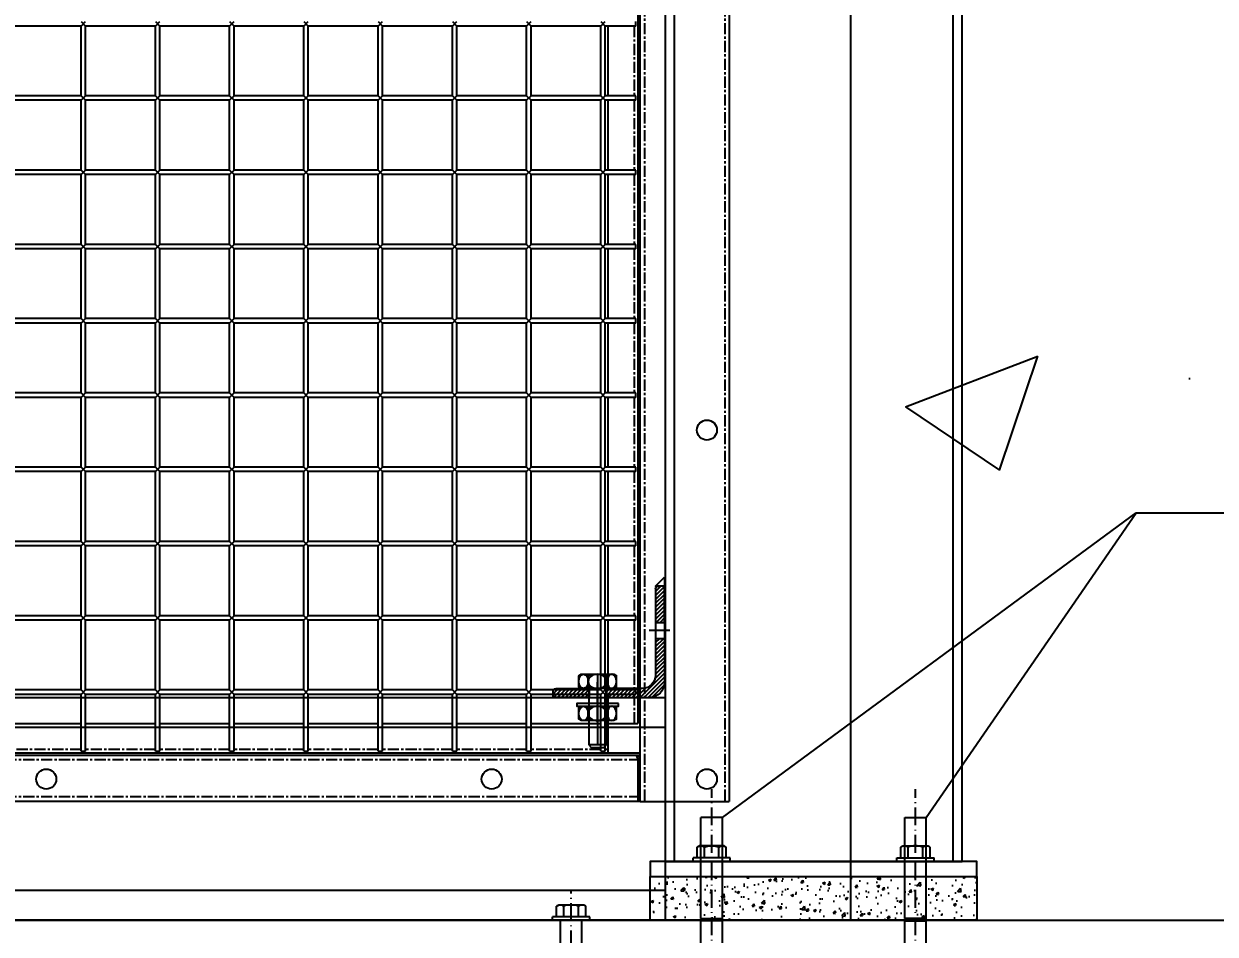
# Model space of a CAD drawing. Header units: millimetres. Extents: x -198529 to 244266, y -64 to 158464.
# Drawn here: x -143993 to -143191, y 106811 to 107424 of the extents above; entities that cross this region are included whole.
import ezdxf

# ---------------------------------------------------------------- set-up
doc = ezdxf.new("R2010")
doc.units = ezdxf.units.MM
doc.linetypes.add('ACAD_ISO10W100', pattern=[18.5, 12, -3, 0.5, -3])
doc.linetypes.add('CENTER', pattern=[12, 7.5, -1.5, 1.5, -1.5])
for name, color, linetype in [('0-DCC', 30, 'Continuous'), ('0-DCC-STRUC', 180, 'Continuous'), ('0-DCC-STRUC-T', 4, 'Continuous'), ('ANCHOR BOLTS', 4, 'Continuous'), ('ANGEL STEEL_75x75x3.0', 22, 'Continuous'), ('BOLTS', 3, 'Continuous'), ('COIL-BANK', 8, 'Continuous'), ('K-CEIL-DCC-RACK', 10, 'Continuous'), ('MITTELLINIEN', 3, 'ACAD_ISO10W100')]:
    doc.layers.add(name, color=color, linetype=linetype)
doc.styles.add('DIM_FONT', font='SIMPLEX', dxfattribs={"width": 0.7, "bigfont": 'GBCBIG'})
doc.dimstyles.new('DIM-1', dxfattribs={"dimtxt": 150, "dimasz": 100, "dimexe": 100, "dimexo": 100, "dimgap": 100, "dimtad": 1, "dimdec": 0, "dimzin": 12, "dimdsep": 46, "dimtxsty": 'DIM_FONT', "dimblk": 'ARCHTICK', "dimcen": 2.5, "dimclrd": 256, "dimclre": 256, "dimclrt": 256, "dimadec": 0, "dimazin": 3, "dimtfac": 1, "dimtdec": 0, "dimtix": 1, "dimtmove": 2, "dimatfit": 3, "dimfxl": 1, "dimlwd": -1, "dimlwe": -1, "dimarcsym": 0})
pattern_1 = [(45, (70645.0448, 93964.8255), (-1.325825215, 1.325825215), [])]

# ---------------------------------------------------------------- blocks, each defined once
blk = doc.blocks.new('_ArchTick')
at = {"color": 0, "linetype": 'ByBlock', "const_width": 0.4}
blk.add_lwpolyline([(-0.5, -0.5), (0.5, 0.5)], dxfattribs=at)
blk = doc.blocks.new('*D161')
at = {"layer": '0-DCC-STRUC-T', "transparency": 16777216}
for p, q in [((-150011.27, 106720.01), (-150011.27, 104829)), ((-142811.27, 106720.01), (-142811.27, 104829)), ((-150011.27, 104929), (-142811.27, 104929))]:
    blk.add_line(p, q, dxfattribs=at)
at = {"layer": 'Defpoints', "color": 0, "transparency": 16777216}
for p in [(-150011.27, 106820.01), (-142811.27, 106820.01), (-142811.27, 104929)]:
    blk.add_point(p, dxfattribs=at)
at = {"layer": '0-DCC-STRUC-T', "transparency": 16777216, "xscale": 100, "yscale": 100, "zscale": 100, "rotation": 180}
blk.add_blockref('_ArchTick', (-150011.27, 104929), dxfattribs=at)
at = {"layer": '0-DCC-STRUC-T', "transparency": 16777216, "xscale": 100, "yscale": 100, "zscale": 100}
blk.add_blockref('_ArchTick', (-142811.27, 104929), dxfattribs=at)
at = {"layer": '0-DCC-STRUC-T', "transparency": 16777216, "insert": (-146411.27, 105104), "char_height": 150, "attachment_point": 5, "style": 'DIM_FONT'}
blk.add_mtext('7200', dxfattribs=at)
blk = doc.blocks.new('*D157')
at = {"layer": '0-DCC-STRUC-T', "transparency": 16777216}
for p, q in [((-146411.04, 106720.01), (-146411.04, 105389)), ((-142811.27, 106720.01), (-142811.27, 105389)), ((-142811.27, 105489), (-146411.04, 105489))]:
    blk.add_line(p, q, dxfattribs=at)
at = {"layer": 'Defpoints', "color": 0, "transparency": 16777216}
for p in [(-146411.04, 106820.01), (-142811.27, 106820.01), (-146411.04, 105489)]:
    blk.add_point(p, dxfattribs=at)
at = {"layer": '0-DCC-STRUC-T', "transparency": 16777216, "xscale": 100, "yscale": 100, "zscale": 100, "rotation": 180}
blk.add_blockref('_ArchTick', (-146411.04, 105489), dxfattribs=at)
at = {"layer": '0-DCC-STRUC-T', "transparency": 16777216, "xscale": 100, "yscale": 100, "zscale": 100}
blk.add_blockref('_ArchTick', (-142811.27, 105489), dxfattribs=at)
at = {"layer": '0-DCC-STRUC-T', "transparency": 16777216, "insert": (-144611.15, 105664), "char_height": 150, "attachment_point": 5, "style": 'DIM_FONT'}
blk.add_mtext('3600', dxfattribs=at)
blk = doc.blocks.new('柱底找平')
h = blk.add_hatch()
h.set_pattern_fill('AR-CONC', color=256, scale=0.1)
h.set_pattern_definition([(50, (-49791.086, 133537.488), (18.2184669, -1.5939086), [1.905, -20.955]), (355, (-49791.086, 133537.488), (-3.5243421, 19.1056845), [1.524, -16.7640584]), (100.451445, (-49789.567, 133537.355), (14.6941247, 17.5117752), [1.619001, -17.8090245]), (46.1842, (-49791.086, 133542.568), (27.107904, -4.2042328), [2.8575, -31.4325]), (96.635558, (-49788.827, 133542.218), (23.7404134, 24.7426125), [2.4285023, -26.713561]), (351.184151, (-49791.086, 133542.568), (23.7404134, 24.7426125), [2.2859967, -25.145973]), (21, (-49788.546, 133541.298), (15.1614391, -10.2265198), [1.905, -20.955]), (326, (-49788.546, 133541.298), (6.1802028, 18.4187966), [1.524, -16.764]), (71.451445, (-49787.282, 133540.446), (21.341642, 8.1922769), [1.619001, -17.8089938]), (37.5, (-49791.0856, 133537.488), (0.30886033, 8.4555039), [0, -16.5608, 0, -17.018, 0, -16.8275]), (7.5, (-49791.086, 133537.488), (6.68196625, 10.0180575), [0, -9.7028, 0, -16.1798, 0, -6.4135]), (327.5, (-49796.75, 133537.488), (13.55905952, -0.5728744), [0, -6.35, 0, -19.812, 0, -26.289]), (317.5, (-49799.29, 133537.488), (14.8129181, 2.5426491), [0, -8.255, 0, -13.1572, 0, -18.669])])
h.paths.add_polyline_path([(110, 29.52), (-110, 29.52), (-110, 0), (110, 0)])
at = {"layer": 'COIL-BANK'}
blk.add_lwpolyline([(-110, 29.52), (110, 29.52), (110, 0), (-110, 0)], close=True, dxfattribs=at)
blk = doc.blocks.new('M12')
at = {"layer": 'ANCHOR BOLTS'}
for p, q in [((-7.21, -38.33), (-7.21, 29.63)), ((-7.21, 29.63), (7.21, 29.63)), ((7.21, -38.33), (7.21, 29.63)), ((-9.81, 9.74), (-8.5, 10.5)), ((-9.81, 2.5), (-9.81, 9.74)), ((-8.5, 10.5), (8.5, 10.5)), ((-4.91, 2.5), (-4.91, 9.74)), ((4.91, 2.5), (4.91, 9.74)), ((9.81, 9.74), (8.5, 10.5)), ((9.81, 2.5), (9.81, 9.74)), ((-12.5, 2.5), (12.5, 2.5)), ((-12.5, 0), (-12.5, 2.5)), ((-12.5, 0), (12.5, 0)), ((0, 0), (0, 0)), ((12.5, 0), (12.5, 2.5)), ((7.21, -38.33), (-7.21, -38.33)), ((-7.21, -58), (-7.21, -40)), ((-7.21, -40), (7.21, -40)), ((-7.01, -38.33), (-7.01, -40)), ((7.01, -38.33), (7.01, -40)), ((7.21, -58), (7.21, -40)), ((-7.21, -58), (7.21, -58)), ((-6.17, -64.5), (-6.17, -58)), ((6.17, -64.5), (6.17, -58)), ((-7.21, -64.5), (7.21, -64.5)), ((-7.21, -72.58), (-7.21, -64.5)), ((-7.18, -70.08), (-6.05, -70.08)), ((-7.18, -71.07), (-7.18, -70.08)), ((-6.42, -72.58), (-7.18, -71.07)), ((-7.18, -71.07), (-6.81, -71.07)), ((-6.81, -71.07), (-6.81, -70.08)), ((-6.05, -72.58), (-6.81, -71.07)), ((-6.05, -72.58), (-6.05, -70.08)), ((-2.45, -71.07), (-2.45, -70.08)), ((-2.45, -70.08), (-1.5, -70.08)), ((-2.23, -72.58), (-2.45, -71.07)), ((-2.45, -71.07), (-1.73, -71.07)), ((-1.73, -71.07), (-1.73, -70.08)), ((-1.5, -72.58), (-1.73, -71.07)), ((-1.5, -72.58), (-1.5, -70.08)), ((3.27, -72.58), (3.27, -70.08)), ((3.27, -70.08), (4.36, -70.08)), ((3.71, -71.07), (3.27, -72.58)), ((3.71, -71.07), (3.71, -70.08)), ((3.71, -71.07), (4.36, -71.07)), ((4.36, -71.07), (3.92, -72.58)), ((4.36, -71.07), (4.36, -70.08)), ((6.86, -72.58), (6.86, -70.08)), ((6.86, -70.08), (7.9, -70.08)), ((7.7, -71.07), (6.86, -72.58)), ((7.9, -71.07), (7.05, -72.58)), ((7.21, -70.08), (7.21, -64.5)), ((7.7, -71.07), (7.7, -70.08)), ((7.7, -71.07), (7.9, -71.07)), ((7.9, -71.07), (7.9, -70.08)), ((-7.33, -79.42), (-7.33, -72.58)), ((-7.21, -72.58), (1.65, -72.58)), ((-1.41, -79.42), (1.41, -79.42)), ((-1.41, -82.75), (-1.41, -79.42)), ((1.41, -82.75), (1.41, -79.42)), ((1.65, -74), (1.65, -72.58)), ((1.65, -74), (5.25, -74)), ((3.27, -72.58), (3.92, -72.58)), ((5.25, -74), (5.25, -72.58)), ((5.25, -72.58), (7.33, -72.58)), ((7.21, -72.58), (7.21, -72.3)), ((7.33, -79.42), (7.33, -72.58)), ((-7.92, -94.15), (-1.77, -94.15)), ((7.92, -94.15), (1.77, -94.15)), ((-8.83, -103.59), (-8.72, -102.63)), ((-2.59, -103.66), (-2.48, -102.62)), ((-1.79, -97.43), (1.79, -97.43)), ((2.59, -103.66), (2.48, -102.62)), ((8.83, -103.59), (8.72, -102.63)), ((-2.88, -106.08), (-9.15, -106.08)), ((-7.21, -111.6), (-7.21, -108.8)), ((-7.21, -111.6), (7.46, -111.6)), ((-5, -111.6), (-5, -116.54)), ((-4.11, -111.6), (-4.11, -117.44)), ((2.88, -106.08), (9.15, -106.08)), ((4.11, -111.6), (4.11, -117.44)), ((5, -111.6), (5, -116.54)), ((7.46, -111.6), (7.46, -108.8)), ((-5, -116.54), (5, -116.54)), ((-5, -116.54), (-3.54, -118)), ((-3.54, -118), (3.54, -118)), ((5, -116.54), (3.54, -118))]:
    blk.add_line(p, q, dxfattribs=at)
for centre, radius, start, end in [((-7.35, 6.2), 4.3, 55.43491, 120), ((0, -5.74), 16.24, 72.41205, 107.58795), ((7.35, 6.2), 4.3, 60, 124.56509), ((-57.09, -81.08), 49.79, 354.74836, 1.91847), ((57.09, -81.08), 49.79, 178.08153, 185.25164), ((-192.63, -81.08), 185.17, 353.31699, 358.58991), ((-192.63, -82.41), 191.23, 353.93401, 359.89763), ((192.63, -82.41), 191.23, 180.10237, 186.06599), ((192.63, -81.08), 185.17, 181.41009, 186.68301), ((-192.63, -81.08), 185.17, 352.24093, 353.01899), ((-192.63, -82.41), 191.23, 352.88816, 353.61793), ((192.63, -82.41), 191.23, 186.38207, 187.11184), ((192.63, -81.08), 185.17, 186.98101, 187.75907), ((21.54, -108.8), 28.75, 174.57411, 180), ((-21.29, -108.8), 28.75, 0, 5.42589)]:
    blk.add_arc(centre, radius, start, end, dxfattribs=at)
at = {"layer": 'MITTELLINIEN', "color": 8}
blk.add_line((0, -142.14), (0, 48.68), dxfattribs=at)
blk = doc.blocks.new('DCC2850x2600(左)')
at = {"color": 0, "linetype": 'Continuous'}
for p, q in [((50640, -74478.48), (50640, -71878.48)), ((50700, -71878.48), (50700, -74478.48)), ((50638.5, -71930.88), (50638.5, -74426.08)), ((50263.5, -73956.48), (50216.5, -73956.48)), ((50263.5, -73953.48), (50266.5, -73956.48)), ((50263.5, -73956.48), (50266.5, -73953.48)), ((50263.5, -74003.48), (50263.5, -73956.48)), ((50313.5, -73956.48), (50266.5, -73956.48)), ((50266.5, -74003.48), (50266.5, -73956.48)), ((50313.5, -73953.48), (50316.5, -73956.48)), ((50313.5, -73956.48), (50316.5, -73953.48)), ((50313.5, -74003.48), (50313.5, -73956.48)), ((50363.5, -73956.48), (50316.5, -73956.48)), ((50316.5, -74003.48), (50316.5, -73956.48)), ((50363.5, -73953.48), (50366.5, -73956.48)), ((50363.5, -73956.48), (50366.5, -73953.48)), ((50363.5, -74003.48), (50363.5, -73956.48)), ((50413.5, -73956.48), (50366.5, -73956.48)), ((50366.5, -74003.48), (50366.5, -73956.48)), ((50413.5, -73953.48), (50416.5, -73956.48)), ((50413.5, -73956.48), (50416.5, -73953.48)), ((50413.5, -74003.48), (50413.5, -73956.48)), ((50463.5, -73956.48), (50416.5, -73956.48)), ((50416.5, -74003.48), (50416.5, -73956.48)), ((50463.5, -73953.48), (50466.5, -73956.48)), ((50463.5, -73956.48), (50466.5, -73953.48)), ((50463.5, -74003.48), (50463.5, -73956.48)), ((50513.5, -73956.48), (50466.5, -73956.48)), ((50466.5, -74003.48), (50466.5, -73956.48)), ((50513.5, -73953.48), (50516.5, -73956.48)), ((50513.5, -73956.48), (50516.5, -73953.48)), ((50513.5, -74003.48), (50513.5, -73956.48)), ((50563.5, -73956.48), (50516.5, -73956.48)), ((50516.5, -74003.48), (50516.5, -73956.48)), ((50563.5, -73953.48), (50566.5, -73956.48)), ((50563.5, -73956.48), (50566.5, -73953.48)), ((50563.5, -74003.48), (50563.5, -73956.48)), ((50566.5, -74003.48), (50566.5, -73956.48)), ((50613.5, -73956.48), (50566.5, -73956.48)), ((50613.5, -73953.48), (50616.5, -73956.48)), ((50613.5, -73956.48), (50616.5, -73953.48)), ((50613.5, -74003.48), (50613.5, -73956.48)), ((50637, -73956.48), (50616.5, -73956.48)), ((50616.5, -74003.48), (50616.5, -73956.48)), ((50618.5, -74003.48), (50618.5, -73956.48)), ((50637, -73956.48), (50637, -73953.48)), ((50263.5, -74003.48), (50216.5, -74003.48)), ((50263.5, -74006.48), (50216.5, -74006.48)), ((50263.5, -74003.48), (50266.5, -74006.48)), ((50263.5, -74006.48), (50266.5, -74003.48)), ((50263.5, -74053.48), (50263.5, -74006.48)), ((50313.5, -74003.48), (50266.5, -74003.48)), ((50313.5, -74006.48), (50266.5, -74006.48)), ((50266.5, -74053.48), (50266.5, -74006.48)), ((50313.5, -74003.48), (50316.5, -74006.48)), ((50313.5, -74006.48), (50316.5, -74003.48)), ((50313.5, -74053.48), (50313.5, -74006.48)), ((50363.5, -74003.48), (50316.5, -74003.48)), ((50363.5, -74006.48), (50316.5, -74006.48)), ((50316.5, -74053.48), (50316.5, -74006.48)), ((50363.5, -74003.48), (50366.5, -74006.48)), ((50363.5, -74006.48), (50366.5, -74003.48)), ((50363.5, -74053.48), (50363.5, -74006.48)), ((50413.5, -74003.48), (50366.5, -74003.48)), ((50413.5, -74006.48), (50366.5, -74006.48)), ((50366.5, -74053.48), (50366.5, -74006.48)), ((50413.5, -74003.48), (50416.5, -74006.48)), ((50413.5, -74006.48), (50416.5, -74003.48)), ((50413.5, -74053.48), (50413.5, -74006.48)), ((50463.5, -74003.48), (50416.5, -74003.48)), ((50463.5, -74006.48), (50416.5, -74006.48)), ((50416.5, -74053.48), (50416.5, -74006.48)), ((50463.5, -74003.48), (50466.5, -74006.48)), ((50463.5, -74006.48), (50466.5, -74003.48)), ((50463.5, -74053.48), (50463.5, -74006.48)), ((50513.5, -74003.48), (50466.5, -74003.48)), ((50513.5, -74006.48), (50466.5, -74006.48)), ((50466.5, -74053.48), (50466.5, -74006.48)), ((50513.5, -74003.48), (50516.5, -74006.48)), ((50513.5, -74006.48), (50516.5, -74003.48)), ((50513.5, -74053.48), (50513.5, -74006.48)), ((50563.5, -74003.48), (50516.5, -74003.48)), ((50563.5, -74006.48), (50516.5, -74006.48)), ((50516.5, -74053.48), (50516.5, -74006.48)), ((50563.5, -74003.48), (50566.5, -74006.48)), ((50563.5, -74006.48), (50566.5, -74003.48)), ((50563.5, -74053.48), (50563.5, -74006.48)), ((50613.5, -74003.48), (50566.5, -74003.48)), ((50566.5, -74053.48), (50566.5, -74006.48)), ((50613.5, -74006.48), (50566.5, -74006.48)), ((50613.5, -74003.48), (50616.5, -74006.48)), ((50613.5, -74006.48), (50616.5, -74003.48)), ((50613.5, -74053.48), (50613.5, -74006.48)), ((50637, -74003.48), (50616.5, -74003.48)), ((50637, -74006.48), (50616.5, -74006.48)), ((50616.5, -74053.48), (50616.5, -74006.48)), ((50618.5, -74053.48), (50618.5, -74006.48)), ((50637, -74006.48), (50637, -74003.48)), ((50263.5, -74053.48), (50216.5, -74053.48)), ((50263.5, -74056.48), (50216.5, -74056.48)), ((50263.5, -74053.48), (50266.5, -74056.48)), ((50263.5, -74056.48), (50266.5, -74053.48)), ((50263.5, -74103.48), (50263.5, -74056.48)), ((50313.5, -74053.48), (50266.5, -74053.48)), ((50313.5, -74056.48), (50266.5, -74056.48)), ((50266.5, -74103.48), (50266.5, -74056.48)), ((50313.5, -74053.48), (50316.5, -74056.48)), ((50313.5, -74056.48), (50316.5, -74053.48)), ((50313.5, -74103.48), (50313.5, -74056.48)), ((50363.5, -74053.48), (50316.5, -74053.48)), ((50363.5, -74056.48), (50316.5, -74056.48)), ((50316.5, -74103.48), (50316.5, -74056.48)), ((50363.5, -74053.48), (50366.5, -74056.48)), ((50363.5, -74056.48), (50366.5, -74053.48)), ((50363.5, -74103.48), (50363.5, -74056.48)), ((50413.5, -74053.48), (50366.5, -74053.48)), ((50413.5, -74056.48), (50366.5, -74056.48)), ((50366.5, -74103.48), (50366.5, -74056.48)), ((50413.5, -74053.48), (50416.5, -74056.48)), ((50413.5, -74056.48), (50416.5, -74053.48)), ((50413.5, -74103.48), (50413.5, -74056.48)), ((50463.5, -74053.48), (50416.5, -74053.48)), ((50463.5, -74056.48), (50416.5, -74056.48)), ((50416.5, -74103.48), (50416.5, -74056.48)), ((50463.5, -74053.48), (50466.5, -74056.48)), ((50463.5, -74056.48), (50466.5, -74053.48)), ((50463.5, -74103.48), (50463.5, -74056.48)), ((50513.5, -74053.48), (50466.5, -74053.48)), ((50513.5, -74056.48), (50466.5, -74056.48)), ((50466.5, -74103.48), (50466.5, -74056.48)), ((50513.5, -74053.48), (50516.5, -74056.48)), ((50513.5, -74056.48), (50516.5, -74053.48)), ((50513.5, -74103.48), (50513.5, -74056.48)), ((50563.5, -74053.48), (50516.5, -74053.48)), ((50563.5, -74056.48), (50516.5, -74056.48)), ((50516.5, -74103.48), (50516.5, -74056.48)), ((50563.5, -74053.48), (50566.5, -74056.48)), ((50563.5, -74056.48), (50566.5, -74053.48)), ((50563.5, -74103.48), (50563.5, -74056.48)), ((50613.5, -74053.48), (50566.5, -74053.48)), ((50566.5, -74103.48), (50566.5, -74056.48)), ((50613.5, -74056.48), (50566.5, -74056.48)), ((50613.5, -74053.48), (50616.5, -74056.48)), ((50613.5, -74056.48), (50616.5, -74053.48)), ((50613.5, -74103.48), (50613.5, -74056.48)), ((50637, -74053.48), (50616.5, -74053.48)), ((50637, -74056.48), (50616.5, -74056.48)), ((50616.5, -74103.48), (50616.5, -74056.48)), ((50618.5, -74103.48), (50618.5, -74056.48)), ((50637, -74056.48), (50637, -74053.48)), ((50263.5, -74103.48), (50216.5, -74103.48)), ((50263.5, -74103.48), (50266.5, -74106.48)), ((50263.5, -74106.48), (50266.5, -74103.48)), ((50313.5, -74103.48), (50266.5, -74103.48)), ((50313.5, -74103.48), (50316.5, -74106.48)), ((50313.5, -74106.48), (50316.5, -74103.48)), ((50363.5, -74103.48), (50316.5, -74103.48)), ((50363.5, -74103.48), (50366.5, -74106.48)), ((50363.5, -74106.48), (50366.5, -74103.48)), ((50413.5, -74103.48), (50366.5, -74103.48)), ((50413.5, -74103.48), (50416.5, -74106.48)), ((50413.5, -74106.48), (50416.5, -74103.48)), ((50463.5, -74103.48), (50416.5, -74103.48)), ((50463.5, -74103.48), (50466.5, -74106.48)), ((50463.5, -74106.48), (50466.5, -74103.48)), ((50513.5, -74103.48), (50466.5, -74103.48)), ((50513.5, -74103.48), (50516.5, -74106.48)), ((50513.5, -74106.48), (50516.5, -74103.48)), ((50563.5, -74103.48), (50516.5, -74103.48)), ((50563.5, -74103.48), (50566.5, -74106.48)), ((50563.5, -74106.48), (50566.5, -74103.48)), ((50613.5, -74103.48), (50566.5, -74103.48)), ((50613.5, -74103.48), (50616.5, -74106.48)), ((50613.5, -74106.48), (50616.5, -74103.48)), ((50637, -74103.48), (50616.5, -74103.48)), ((50637, -74106.48), (50637, -74103.48)), ((50263.5, -74106.48), (50216.5, -74106.48)), ((50263.5, -74153.48), (50263.5, -74106.48)), ((50313.5, -74106.48), (50266.5, -74106.48)), ((50266.5, -74153.48), (50266.5, -74106.48)), ((50313.5, -74153.48), (50313.5, -74106.48)), ((50363.5, -74106.48), (50316.5, -74106.48)), ((50316.5, -74153.48), (50316.5, -74106.48)), ((50363.5, -74153.48), (50363.5, -74106.48)), ((50413.5, -74106.48), (50366.5, -74106.48)), ((50366.5, -74153.48), (50366.5, -74106.48)), ((50413.5, -74153.48), (50413.5, -74106.48)), ((50463.5, -74106.48), (50416.5, -74106.48)), ((50416.5, -74153.48), (50416.5, -74106.48)), ((50463.5, -74153.48), (50463.5, -74106.48)), ((50513.5, -74106.48), (50466.5, -74106.48)), ((50466.5, -74153.48), (50466.5, -74106.48)), ((50513.5, -74153.48), (50513.5, -74106.48)), ((50563.5, -74106.48), (50516.5, -74106.48)), ((50516.5, -74153.48), (50516.5, -74106.48)), ((50563.5, -74153.48), (50563.5, -74106.48)), ((50566.5, -74153.48), (50566.5, -74106.48)), ((50613.5, -74106.48), (50566.5, -74106.48)), ((50613.5, -74153.48), (50613.5, -74106.48)), ((50637, -74106.48), (50616.5, -74106.48)), ((50616.5, -74153.48), (50616.5, -74106.48)), ((50618.5, -74153.48), (50618.5, -74106.48)), ((50263.5, -74153.48), (50216.5, -74153.48)), ((50263.5, -74153.48), (50266.5, -74156.48)), ((50263.5, -74156.48), (50266.5, -74153.48)), ((50313.5, -74153.48), (50266.5, -74153.48)), ((50313.5, -74153.48), (50316.5, -74156.48)), ((50313.5, -74156.48), (50316.5, -74153.48)), ((50363.5, -74153.48), (50316.5, -74153.48)), ((50363.5, -74153.48), (50366.5, -74156.48)), ((50363.5, -74156.48), (50366.5, -74153.48)), ((50413.5, -74153.48), (50366.5, -74153.48)), ((50413.5, -74153.48), (50416.5, -74156.48)), ((50413.5, -74156.48), (50416.5, -74153.48)), ((50463.5, -74153.48), (50416.5, -74153.48)), ((50463.5, -74153.48), (50466.5, -74156.48)), ((50463.5, -74156.48), (50466.5, -74153.48)), ((50513.5, -74153.48), (50466.5, -74153.48)), ((50513.5, -74153.48), (50516.5, -74156.48)), ((50513.5, -74156.48), (50516.5, -74153.48)), ((50563.5, -74153.48), (50516.5, -74153.48)), ((50563.5, -74153.48), (50566.5, -74156.48)), ((50563.5, -74156.48), (50566.5, -74153.48)), ((50613.5, -74153.48), (50566.5, -74153.48)), ((50613.5, -74153.48), (50616.5, -74156.48)), ((50613.5, -74156.48), (50616.5, -74153.48)), ((50637, -74153.48), (50616.5, -74153.48)), ((50637, -74156.48), (50637, -74153.48)), ((50263.5, -74156.48), (50216.5, -74156.48)), ((50263.5, -74203.48), (50263.5, -74156.48)), ((50313.5, -74156.48), (50266.5, -74156.48)), ((50266.5, -74203.48), (50266.5, -74156.48)), ((50313.5, -74203.48), (50313.5, -74156.48)), ((50363.5, -74156.48), (50316.5, -74156.48)), ((50316.5, -74203.48), (50316.5, -74156.48)), ((50363.5, -74203.48), (50363.5, -74156.48)), ((50413.5, -74156.48), (50366.5, -74156.48)), ((50366.5, -74203.48), (50366.5, -74156.48)), ((50413.5, -74203.48), (50413.5, -74156.48)), ((50463.5, -74156.48), (50416.5, -74156.48)), ((50416.5, -74203.48), (50416.5, -74156.48)), ((50463.5, -74203.48), (50463.5, -74156.48)), ((50513.5, -74156.48), (50466.5, -74156.48)), ((50466.5, -74203.48), (50466.5, -74156.48)), ((50513.5, -74203.48), (50513.5, -74156.48)), ((50563.5, -74156.48), (50516.5, -74156.48)), ((50516.5, -74203.48), (50516.5, -74156.48)), ((50563.5, -74203.48), (50563.5, -74156.48)), ((50566.5, -74203.48), (50566.5, -74156.48)), ((50613.5, -74156.48), (50566.5, -74156.48)), ((50613.5, -74203.48), (50613.5, -74156.48)), ((50637, -74156.48), (50616.5, -74156.48)), ((50616.5, -74203.48), (50616.5, -74156.48)), ((50618.5, -74203.48), (50618.5, -74156.48)), ((50263.5, -74203.48), (50216.5, -74203.48)), ((50263.5, -74206.48), (50216.5, -74206.48)), ((50263.5, -74203.48), (50266.5, -74206.48)), ((50263.5, -74206.48), (50266.5, -74203.48)), ((50263.5, -74253.48), (50263.5, -74206.48)), ((50313.5, -74203.48), (50266.5, -74203.48)), ((50313.5, -74206.48), (50266.5, -74206.48)), ((50266.5, -74253.48), (50266.5, -74206.48)), ((50313.5, -74203.48), (50316.5, -74206.48)), ((50313.5, -74206.48), (50316.5, -74203.48)), ((50313.5, -74253.48), (50313.5, -74206.48)), ((50363.5, -74203.48), (50316.5, -74203.48)), ((50363.5, -74206.48), (50316.5, -74206.48)), ((50316.5, -74253.48), (50316.5, -74206.48)), ((50363.5, -74203.48), (50366.5, -74206.48)), ((50363.5, -74206.48), (50366.5, -74203.48)), ((50363.5, -74253.48), (50363.5, -74206.48)), ((50413.5, -74203.48), (50366.5, -74203.48)), ((50413.5, -74206.48), (50366.5, -74206.48)), ((50366.5, -74253.48), (50366.5, -74206.48)), ((50413.5, -74203.48), (50416.5, -74206.48)), ((50413.5, -74206.48), (50416.5, -74203.48)), ((50413.5, -74253.48), (50413.5, -74206.48)), ((50463.5, -74203.48), (50416.5, -74203.48)), ((50463.5, -74206.48), (50416.5, -74206.48)), ((50416.5, -74253.48), (50416.5, -74206.48)), ((50463.5, -74203.48), (50466.5, -74206.48)), ((50463.5, -74206.48), (50466.5, -74203.48)), ((50463.5, -74253.48), (50463.5, -74206.48)), ((50513.5, -74203.48), (50466.5, -74203.48)), ((50513.5, -74206.48), (50466.5, -74206.48)), ((50466.5, -74253.48), (50466.5, -74206.48)), ((50513.5, -74203.48), (50516.5, -74206.48)), ((50513.5, -74206.48), (50516.5, -74203.48)), ((50513.5, -74253.48), (50513.5, -74206.48)), ((50563.5, -74203.48), (50516.5, -74203.48)), ((50563.5, -74206.48), (50516.5, -74206.48)), ((50516.5, -74253.48), (50516.5, -74206.48)), ((50563.5, -74203.48), (50566.5, -74206.48)), ((50563.5, -74206.48), (50566.5, -74203.48)), ((50563.5, -74253.48), (50563.5, -74206.48)), ((50613.5, -74203.48), (50566.5, -74203.48)), ((50566.5, -74253.48), (50566.5, -74206.48)), ((50613.5, -74206.48), (50566.5, -74206.48)), ((50613.5, -74203.48), (50616.5, -74206.48)), ((50613.5, -74206.48), (50616.5, -74203.48)), ((50613.5, -74253.48), (50613.5, -74206.48)), ((50637, -74203.48), (50616.5, -74203.48)), ((50637, -74206.48), (50616.5, -74206.48)), ((50616.5, -74253.48), (50616.5, -74206.48)), ((50618.5, -74253.48), (50618.5, -74206.48)), ((50637, -74206.48), (50637, -74203.48)), ((50263.5, -74253.48), (50216.5, -74253.48)), ((50263.5, -74256.48), (50216.5, -74256.48)), ((50263.5, -74253.48), (50266.5, -74256.48)), ((50263.5, -74256.48), (50266.5, -74253.48)), ((50263.5, -74303.48), (50263.5, -74256.48)), ((50313.5, -74253.48), (50266.5, -74253.48)), ((50313.5, -74256.48), (50266.5, -74256.48)), ((50266.5, -74303.48), (50266.5, -74256.48)), ((50313.5, -74253.48), (50316.5, -74256.48)), ((50313.5, -74256.48), (50316.5, -74253.48)), ((50313.5, -74303.48), (50313.5, -74256.48)), ((50363.5, -74253.48), (50316.5, -74253.48)), ((50363.5, -74256.48), (50316.5, -74256.48)), ((50316.5, -74303.48), (50316.5, -74256.48)), ((50363.5, -74253.48), (50366.5, -74256.48)), ((50363.5, -74256.48), (50366.5, -74253.48)), ((50363.5, -74303.48), (50363.5, -74256.48)), ((50413.5, -74253.48), (50366.5, -74253.48)), ((50413.5, -74256.48), (50366.5, -74256.48)), ((50366.5, -74303.48), (50366.5, -74256.48)), ((50413.5, -74253.48), (50416.5, -74256.48)), ((50413.5, -74256.48), (50416.5, -74253.48)), ((50413.5, -74303.48), (50413.5, -74256.48)), ((50463.5, -74253.48), (50416.5, -74253.48)), ((50463.5, -74256.48), (50416.5, -74256.48)), ((50416.5, -74303.48), (50416.5, -74256.48)), ((50463.5, -74253.48), (50466.5, -74256.48)), ((50463.5, -74256.48), (50466.5, -74253.48)), ((50463.5, -74303.48), (50463.5, -74256.48)), ((50513.5, -74253.48), (50466.5, -74253.48)), ((50513.5, -74256.48), (50466.5, -74256.48)), ((50466.5, -74303.48), (50466.5, -74256.48)), ((50513.5, -74253.48), (50516.5, -74256.48)), ((50513.5, -74256.48), (50516.5, -74253.48)), ((50513.5, -74303.48), (50513.5, -74256.48)), ((50563.5, -74253.48), (50516.5, -74253.48)), ((50563.5, -74256.48), (50516.5, -74256.48)), ((50516.5, -74303.48), (50516.5, -74256.48)), ((50563.5, -74253.48), (50566.5, -74256.48)), ((50563.5, -74256.48), (50566.5, -74253.48)), ((50563.5, -74303.48), (50563.5, -74256.48)), ((50613.5, -74253.48), (50566.5, -74253.48)), ((50566.5, -74303.48), (50566.5, -74256.48)), ((50613.5, -74256.48), (50566.5, -74256.48)), ((50613.5, -74253.48), (50616.5, -74256.48)), ((50613.5, -74256.48), (50616.5, -74253.48)), ((50613.5, -74303.48), (50613.5, -74256.48)), ((50637, -74253.48), (50616.5, -74253.48)), ((50637, -74256.48), (50616.5, -74256.48)), ((50616.5, -74303.48), (50616.5, -74256.48)), ((50618.5, -74303.48), (50618.5, -74256.48)), ((50637, -74256.48), (50637, -74253.48)), ((50263.5, -74303.48), (50216.5, -74303.48)), ((50263.5, -74303.48), (50266.5, -74306.48)), ((50263.5, -74306.48), (50266.5, -74303.48)), ((50313.5, -74303.48), (50266.5, -74303.48)), ((50313.5, -74303.48), (50316.5, -74306.48)), ((50313.5, -74306.48), (50316.5, -74303.48)), ((50363.5, -74303.48), (50316.5, -74303.48)), ((50363.5, -74303.48), (50366.5, -74306.48)), ((50363.5, -74306.48), (50366.5, -74303.48)), ((50413.5, -74303.48), (50366.5, -74303.48)), ((50413.5, -74303.48), (50416.5, -74306.48)), ((50413.5, -74306.48), (50416.5, -74303.48)), ((50463.5, -74303.48), (50416.5, -74303.48)), ((50463.5, -74303.48), (50466.5, -74306.48)), ((50463.5, -74306.48), (50466.5, -74303.48)), ((50513.5, -74303.48), (50466.5, -74303.48)), ((50513.5, -74303.48), (50516.5, -74306.48)), ((50513.5, -74306.48), (50516.5, -74303.48)), ((50563.5, -74303.48), (50516.5, -74303.48)), ((50563.5, -74303.48), (50566.5, -74306.48)), ((50563.5, -74306.48), (50566.5, -74303.48)), ((50613.5, -74303.48), (50566.5, -74303.48)), ((50613.5, -74303.48), (50616.5, -74306.48)), ((50613.5, -74306.48), (50616.5, -74303.48)), ((50637, -74303.48), (50616.5, -74303.48)), ((50637, -74306.48), (50637, -74303.48)), ((50263.5, -74306.48), (50216.5, -74306.48)), ((50263.5, -74353.48), (50263.5, -74306.48)), ((50313.5, -74306.48), (50266.5, -74306.48)), ((50266.5, -74353.48), (50266.5, -74306.48)), ((50313.5, -74353.48), (50313.5, -74306.48)), ((50363.5, -74306.48), (50316.5, -74306.48)), ((50316.5, -74353.48), (50316.5, -74306.48)), ((50363.5, -74353.48), (50363.5, -74306.48)), ((50413.5, -74306.48), (50366.5, -74306.48)), ((50366.5, -74353.48), (50366.5, -74306.48)), ((50413.5, -74353.48), (50413.5, -74306.48)), ((50463.5, -74306.48), (50416.5, -74306.48)), ((50416.5, -74353.48), (50416.5, -74306.48)), ((50463.5, -74353.48), (50463.5, -74306.48)), ((50513.5, -74306.48), (50466.5, -74306.48)), ((50466.5, -74353.48), (50466.5, -74306.48)), ((50513.5, -74353.48), (50513.5, -74306.48)), ((50563.5, -74306.48), (50516.5, -74306.48)), ((50516.5, -74353.48), (50516.5, -74306.48)), ((50563.5, -74353.48), (50563.5, -74306.48)), ((50566.5, -74353.48), (50566.5, -74306.48)), ((50613.5, -74306.48), (50566.5, -74306.48)), ((50613.5, -74353.48), (50613.5, -74306.48)), ((50637, -74306.48), (50616.5, -74306.48)), ((50616.5, -74353.48), (50616.5, -74306.48)), ((50618.5, -74353.48), (50618.5, -74306.48)), ((50263.5, -74353.48), (50216.5, -74353.48)), ((50263.5, -74353.48), (50266.5, -74356.48)), ((50263.5, -74356.48), (50266.5, -74353.48)), ((50313.5, -74353.48), (50266.5, -74353.48)), ((50313.5, -74353.48), (50316.5, -74356.48)), ((50313.5, -74356.48), (50316.5, -74353.48)), ((50363.5, -74353.48), (50316.5, -74353.48)), ((50363.5, -74353.48), (50366.5, -74356.48)), ((50363.5, -74356.48), (50366.5, -74353.48)), ((50413.5, -74353.48), (50366.5, -74353.48)), ((50413.5, -74353.48), (50416.5, -74356.48)), ((50413.5, -74356.48), (50416.5, -74353.48)), ((50463.5, -74353.48), (50416.5, -74353.48)), ((50463.5, -74353.48), (50466.5, -74356.48)), ((50463.5, -74356.48), (50466.5, -74353.48)), ((50513.5, -74353.48), (50466.5, -74353.48)), ((50513.5, -74353.48), (50516.5, -74356.48)), ((50513.5, -74356.48), (50516.5, -74353.48)), ((50563.5, -74353.48), (50516.5, -74353.48)), ((50563.5, -74353.48), (50566.5, -74356.48)), ((50563.5, -74356.48), (50566.5, -74353.48)), ((50613.5, -74353.48), (50566.5, -74353.48)), ((50613.5, -74353.48), (50616.5, -74356.48)), ((50613.5, -74356.48), (50616.5, -74353.48)), ((50637, -74353.48), (50616.5, -74353.48)), ((50637, -74356.48), (50637, -74353.48)), ((50263.5, -74356.48), (50216.5, -74356.48)), ((50263.5, -74403.48), (50263.5, -74356.48)), ((50313.5, -74356.48), (50266.5, -74356.48)), ((50266.5, -74403.48), (50266.5, -74356.48)), ((50313.5, -74403.48), (50313.5, -74356.48)), ((50363.5, -74356.48), (50316.5, -74356.48)), ((50316.5, -74403.48), (50316.5, -74356.48)), ((50363.5, -74403.48), (50363.5, -74356.48)), ((50413.5, -74356.48), (50366.5, -74356.48)), ((50366.5, -74403.48), (50366.5, -74356.48)), ((50413.5, -74403.48), (50413.5, -74356.48)), ((50463.5, -74356.48), (50416.5, -74356.48)), ((50416.5, -74403.48), (50416.5, -74356.48)), ((50463.5, -74403.48), (50463.5, -74356.48)), ((50513.5, -74356.48), (50466.5, -74356.48)), ((50466.5, -74403.48), (50466.5, -74356.48)), ((50513.5, -74403.48), (50513.5, -74356.48)), ((50563.5, -74356.48), (50516.5, -74356.48)), ((50516.5, -74403.48), (50516.5, -74356.48)), ((50563.5, -74403.48), (50563.5, -74356.48)), ((50566.5, -74403.48), (50566.5, -74356.48)), ((50613.5, -74356.48), (50566.5, -74356.48)), ((50613.5, -74403.48), (50613.5, -74356.48)), ((50637, -74356.48), (50616.5, -74356.48)), ((50616.5, -74403.48), (50616.5, -74356.48)), ((50618.5, -74403.48), (50618.5, -74356.48)), ((50263.5, -74403.48), (50216.5, -74403.48)), ((50263.5, -74406.48), (50216.5, -74406.48)), ((50263.5, -74403.48), (50266.5, -74406.48)), ((50263.5, -74406.48), (50266.5, -74403.48)), ((50263.5, -74444.58), (50263.5, -74406.48)), ((50313.5, -74403.48), (50266.5, -74403.48)), ((50313.5, -74406.48), (50266.5, -74406.48)), ((50266.5, -74444.58), (50266.5, -74406.48)), ((50313.5, -74403.48), (50316.5, -74406.48)), ((50313.5, -74406.48), (50316.5, -74403.48)), ((50313.5, -74444.58), (50313.5, -74406.48)), ((50363.5, -74403.48), (50316.5, -74403.48)), ((50363.5, -74406.48), (50316.5, -74406.48)), ((50316.5, -74444.58), (50316.5, -74406.48)), ((50363.5, -74403.48), (50366.5, -74406.48)), ((50363.5, -74406.48), (50366.5, -74403.48)), ((50363.5, -74444.58), (50363.5, -74406.48)), ((50413.5, -74403.48), (50366.5, -74403.48)), ((50413.5, -74406.48), (50366.5, -74406.48)), ((50366.5, -74444.58), (50366.5, -74406.48)), ((50413.5, -74403.48), (50416.5, -74406.48)), ((50413.5, -74406.48), (50416.5, -74403.48)), ((50413.5, -74444.58), (50413.5, -74406.48)), ((50463.5, -74403.48), (50416.5, -74403.48)), ((50463.5, -74406.48), (50416.5, -74406.48)), ((50416.5, -74444.58), (50416.5, -74406.48)), ((50463.5, -74403.48), (50466.5, -74406.48)), ((50463.5, -74406.48), (50466.5, -74403.48)), ((50463.5, -74444.58), (50463.5, -74406.48)), ((50513.5, -74403.48), (50466.5, -74403.48)), ((50513.5, -74406.48), (50466.5, -74406.48)), ((50466.5, -74444.58), (50466.5, -74406.48)), ((50513.5, -74403.48), (50516.5, -74406.48)), ((50513.5, -74406.48), (50516.5, -74403.48)), ((50513.5, -74444.58), (50513.5, -74406.48)), ((50563.5, -74403.48), (50516.5, -74403.48)), ((50563.5, -74406.48), (50516.5, -74406.48)), ((50516.5, -74444.58), (50516.5, -74406.48)), ((50563.5, -74403.48), (50566.5, -74406.48)), ((50563.5, -74406.48), (50566.5, -74403.48)), ((50563.5, -74444.58), (50563.5, -74406.48)), ((50613.5, -74403.48), (50566.5, -74403.48)), ((50566.5, -74444.58), (50566.5, -74406.48)), ((50613.5, -74406.48), (50566.5, -74406.48)), ((50613.5, -74403.48), (50616.5, -74406.48)), ((50613.5, -74406.48), (50616.5, -74403.48)), ((50613.5, -74444.58), (50613.5, -74406.48)), ((50637, -74403.48), (50616.5, -74403.48)), ((50637, -74406.48), (50616.5, -74406.48)), ((50616.5, -74444.58), (50616.5, -74406.48)), ((50618.5, -74446.08), (50618.5, -74406.48)), ((50637, -74406.48), (50637, -74403.48)), ((50216.5, -74426.08), (50263.5, -74426.08)), ((50266.5, -74426.08), (50313.5, -74426.08)), ((50316.5, -74426.08), (50363.5, -74426.08)), ((50366.5, -74426.08), (50413.5, -74426.08)), ((50416.5, -74426.08), (50463.5, -74426.08)), ((50466.5, -74426.08), (50513.5, -74426.08)), ((50516.5, -74426.08), (50563.5, -74426.08)), ((50566.5, -74426.08), (50613.5, -74426.08)), ((50616.5, -74426.08), (50638.5, -74426.08)), ((50640, -74446.08), (47990, -74446.08)), ((50640, -74447.58), (47993, -74447.58)), ((50263.5, -74444.58), (50266.5, -74444.58)), ((50313.5, -74444.58), (50316.5, -74444.58)), ((50363.5, -74444.58), (50366.5, -74444.58)), ((50413.5, -74444.58), (50416.5, -74444.58)), ((50463.5, -74444.58), (50466.5, -74444.58)), ((50513.5, -74444.58), (50516.5, -74444.58)), ((50563.5, -74444.58), (50566.5, -74444.58)), ((50613.5, -74444.58), (50616.5, -74444.58)), ((50638.23, -74449.73), (50638.5, -74450.58)), ((50640, -74450.58), (50638.5, -74450.58)), ((50638.5, -74450.58), (50638.5, -74478.48)), ((50640, -74478.48), (47991.5, -74478.48)), ((50640, -74478.48), (50638.5, -74478.48)), ((50640, -74478.48), (50700, -74478.48))]:
    blk.add_line(p, q, dxfattribs=at)
at = {"color": 0, "linetype": 'CENTER'}
for p, q in [((50643, -71878.48), (50643, -74478.48)), ((50697, -71878.48), (50697, -74478.48)), ((50636, -73956.48), (50636, -74003.48)), ((50636, -74006.48), (50636, -74053.48)), ((50636, -74056.48), (50636, -74103.48)), ((50636, -74106.48), (50636, -74153.48)), ((50636, -74156.48), (50636, -74203.48)), ((50636, -74206.48), (50636, -74253.48)), ((50636, -74256.48), (50636, -74303.48)), ((50636, -74306.48), (50636, -74353.48)), ((50636, -74356.48), (50636, -74403.48)), ((50636, -74406.48), (50636, -74426.08)), ((50640, -74450.58), (47991.5, -74450.58)), ((50263.5, -74443.58), (50216.5, -74443.58)), ((50313.5, -74443.58), (50266.5, -74443.58)), ((50363.5, -74443.58), (50316.5, -74443.58)), ((50413.5, -74443.58), (50366.5, -74443.58)), ((50463.5, -74443.58), (50416.5, -74443.58)), ((50513.5, -74443.58), (50466.5, -74443.58)), ((50563.5, -74443.58), (50516.5, -74443.58)), ((50613.5, -74443.58), (50566.5, -74443.58)), ((50618.5, -74443.58), (50616.5, -74443.58)), ((50640, -74475.48), (47991.5, -74475.48))]:
    blk.add_line(p, q, dxfattribs=at)
at = {"color": 0, "linetype": 'Continuous'}
for centre in [(50685, -74228.48), (50240, -74463.48), (50240, -74463.48), (50540, -74463.48), (50540, -74463.48), (50685, -74463.48)]:
    blk.add_circle(centre, 6.75, dxfattribs=at)
blk.add_arc((50637, -74450.58), 3, 0, 90, dxfattribs=at)
for points, knots in [([(50637, -74447.58), (50637.21, -74447.58), (50637.67, -74448.17), (50637.86, -74448.7), (50638, -74449.08)], [0, 0, 0, 0, 0.347127, 1, 1, 1, 1]), ([(50638, -74449.08), (50638.04, -74449.18), (50638.12, -74449.4), (50638.19, -74449.62), (50638.23, -74449.73)], [0, 0, 0, 0, 0.488633, 1, 1, 1, 1])]:
    blk.add_open_spline(points, degree=3, knots=knots, dxfattribs=at)
blk = doc.blocks.new('A$C2DBF4B5B')
h = blk.add_hatch()
h.set_pattern_fill('ANSI31', color=256, scale=15, style=0)
h.set_pattern_definition(pattern_1)
edge = h.paths.add_edge_path()
edge.add_line((39.5, 75), (10, 75))
edge.add_arc((10, 65), 10, 90, 180)
edge.add_line((0, 65), (0, 35.5))
edge.add_line((0, 35.5), (6, 35.5))
edge.add_line((6, 35.5), (6, 60))
edge.add_arc((15, 60), 9, 90, 180, ccw=False)
edge.add_line((15, 69), (39.5, 69))
edge.add_line((39.5, 69), (39.5, 75))
h = blk.add_hatch()
h.set_pattern_fill('ANSI31', color=256, scale=15, style=0)
h.set_pattern_definition(pattern_1)
edge = h.paths.add_edge_path()
edge.add_line((50.5, 69), (50.5, 75))
edge.add_line((50.5, 75), (75, 75))
edge.add_line((75, 75), (75, 71))
edge.add_arc((73, 71), 2, -90, 0, ccw=False)
edge.add_line((73, 69), (50.5, 69))
h = blk.add_hatch()
h.set_pattern_fill('ANSI31', color=256, scale=15, style=0)
h.set_pattern_definition(pattern_1)
edge = h.paths.add_edge_path()
edge.add_line((0, 24.5), (6, 24.5))
edge.add_line((6, 24.5), (6, 2))
edge.add_arc((4, 2), 2, -90, 0, ccw=False)
edge.add_line((4, 0), (0, 0))
edge.add_line((0, 0), (0, 24.5))
for p, q in [((39.5, 75), (10, 75)), ((50.5, 75), (39.5, 75)), ((39.5, 75), (39.5, 69)), ((50.5, 69), (50.5, 75)), ((50.5, 75), (75, 75)), ((75, 75), (75, 71)), ((0, 35.5), (0, 65)), ((39.5, 69), (15, 69)), ((50.5, 69), (39.5, 69)), ((73, 69), (50.5, 69)), ((6, 60), (6, 35.5)), ((0, 24.5), (0, 35.5)), ((6, 35.5), (0, 35.5)), ((6, 35.5), (6, 24.5)), ((0, 24.5), (6, 24.5)), ((0, 24.5), (0, 0)), ((6, 2), (6, 24.5)), ((0, 0), (4, 0))]:
    blk.add_line(p, q)
at = {"color": 8}
for p, q in [((45, 78.55), (45, 64.69)), ((-3.55, 30), (10.31, 30))]:
    blk.add_line(p, q, dxfattribs=at)
for centre, radius, start, end in [((10, 65), 10, 90, 180), ((15, 60), 9, 90, 180), ((73, 71), 2, 270, 0), ((4, 2), 2, 270, 0)]:
    blk.add_arc(centre, radius, start, end)
blk = doc.blocks.new('A$C4EA80240')
for p, q in [((2.55, 9.68), (1.32, 9.68)), ((10.16, 9.68), (6.43, 9.68)), ((7.67, 1.08), (7.67, 10.68)), ((21.6, 9.68), (17.87, 9.68)), ((20.36, 1.08), (20.36, 10.68)), ((26.72, 2.08), (26.72, 9.68)), ((2.55, 2.08), (1.32, 2.08)), ((10.13, 2.08), (6.43, 2.08)), ((21.6, 2.08), (17.9, 2.08))]:
    blk.add_line(p, q)
at = {"color": 8}
blk.add_line((14.02, 0), (14.02, 11.74), dxfattribs=at)
blk.add_lwpolyline([(28.04, 12.68), (0, 12.68), (0, 10.68), (28.04, 10.68)], close=True)
blk.add_lwpolyline([(25.48, 2.08), (26.72, 2.08), (24.98, 1.08), (3.05, 1.08), (1.32, 2.08), (1.32, 9.68), (3.05, 10.68), (24.98, 10.68), (26.72, 9.68), (25.48, 9.68)])
blk.add_ellipse((4.49, 5.88), major_axis=(0, 4.8), ratio=0.661547)
at = {"extrusion": (0, 0, -1)}
for centre, major_axis, ratio in [((14.02, 5.87), (6.36, 0), 0.753789), ((23.54, 5.88), (0, 4.8), 0.661547)]:
    blk.add_ellipse(centre, major_axis=major_axis, ratio=ratio, dxfattribs=at)
blk = doc.blocks.new('A$C147C6879')
at = {"layer": 'BOLTS'}
for p, q in [((8.6, 25.4), (1, 25.4)), ((9.6, 19.05), (0, 19.05)), ((1, 20.28), (1, 16.55)), ((8.6, 20.28), (8.6, 16.58)), ((9.6, 18.7), (47.6, 18.7)), ((49.6, 16.7), (47.6, 18.7)), ((47.6, 18.7), (47.6, 6.7)), ((49.6, 16.7), (49.6, 8.7)), ((0.02, 12.7), (47.6, 12.7)), ((1, 8.85), (1, 5.12)), ((8.6, 8.81), (8.6, 5.12)), ((47.6, 6.7), (49.6, 8.7)), ((9.6, 6.35), (0, 6.35)), ((1, 1.24), (1, 0)), ((8.6, 1.24), (8.6, 0)), ((9.6, 6.7), (47.6, 6.7))]:
    blk.add_line(p, q, dxfattribs=at)
blk.add_lwpolyline([(8.6, 24.16), (8.6, 25.4), (9.6, 23.66), (9.6, 1.73), (8.6, 0), (1, 0), (0, 1.73), (0, 23.66), (1, 25.4), (1, 24.16)], dxfattribs=at)
at = {"layer": 'BOLTS', "extrusion": (0, 0, -1)}
for centre, major_axis, ratio in [((4.8, 22.22), (-4.8, 0), 0.661547), ((4.81, 12.7), (0, 6.36), 0.753789)]:
    blk.add_ellipse(centre, major_axis=major_axis, ratio=ratio, dxfattribs=at)
at = {"layer": 'BOLTS'}
blk.add_ellipse((4.8, 3.18), major_axis=(-4.8, 0), ratio=0.661547, dxfattribs=at)
blk = doc.blocks.new('H10_40')
for p, q in [((-106.08, 2.88), (-106.08, 9.15)), ((-103.59, 8.83), (-102.63, 8.72)), ((0, -12.5), (0, 12.5)), ((0, 12.5), (2.5, 12.5)), ((2.5, -12.5), (2.5, 12.5)), ((2.5, 9.81), (9.74, 9.81)), ((9.74, 9.81), (10.5, 8.5)), ((10.5, -8.5), (10.5, 8.5)), ((-116.54, 5), (-118, 3.54)), ((-118, -3.54), (-118, 3.54)), ((-111.6, 4.11), (-117.44, 4.11)), ((-111.6, 5), (-116.54, 5)), ((-116.54, -5), (-116.54, 5)), ((-111.6, -7.21), (-111.6, 7.46)), ((-111.6, 7.46), (-108.8, 7.46)), ((-103.66, 2.59), (-102.62, 2.48)), ((-97.43, -1.79), (-97.43, 1.79)), ((-94.15, 7.92), (-94.15, 1.77)), ((-82.75, 1.41), (-79.42, 1.41)), ((-79.42, 7.33), (-72.58, 7.33)), ((-79.42, -1.41), (-79.42, 1.41)), ((-74, 1.65), (-74, 5.25)), ((-74, 5.25), (-72.58, 5.25)), ((-74, 1.65), (-72.58, 1.65)), ((-71.07, 7.9), (-72.58, 7.05)), ((-71.07, 7.7), (-72.58, 6.86)), ((-72.58, 5.25), (-72.58, 7.33)), ((-72.58, 7.21), (-72.3, 7.21)), ((-72.58, 6.86), (-70.08, 6.86)), ((-71.07, 4.36), (-72.58, 3.92)), ((-72.58, 3.27), (-72.58, 3.92)), ((-71.07, 3.71), (-72.58, 3.27)), ((-72.58, 3.27), (-70.08, 3.27)), ((-72.58, -7.21), (-72.58, 1.65)), ((-71.07, 7.9), (-70.08, 7.9)), ((-71.07, 7.7), (-71.07, 7.9)), ((-71.07, 7.7), (-70.08, 7.7)), ((-71.07, 4.36), (-70.08, 4.36)), ((-71.07, 3.71), (-71.07, 4.36)), ((-71.07, 3.71), (-70.08, 3.71)), ((-70.08, 6.86), (-70.08, 7.9)), ((-70.08, 7.21), (-64.5, 7.21)), ((-70.08, 3.27), (-70.08, 4.36)), ((-64.5, -7.21), (-64.5, 7.21)), ((-64.5, 6.17), (-58, 6.17)), ((-58, 7.21), (-40, 7.21)), ((-58, -7.21), (-58, 7.21)), ((-40, -7.21), (-40, 7.21)), ((-38.33, 7.01), (-40, 7.01)), ((-38.33, 7.21), (0, 7.21)), ((-38.33, 7.21), (-38.33, -7.21)), ((0, 0), (0, 0)), ((2.5, 4.91), (9.74, 4.91)), ((-116.54, -5), (-118, -3.54)), ((-111.6, -4.11), (-117.44, -4.11)), ((-111.6, -5), (-116.54, -5)), ((-111.6, -7.21), (-108.8, -7.21)), ((-106.08, -2.88), (-106.08, -9.15)), ((-103.66, -2.59), (-102.62, -2.48)), ((-94.15, -7.92), (-94.15, -1.77)), ((-82.75, -1.41), (-79.42, -1.41)), ((-79.42, -7.33), (-72.58, -7.33)), ((-72.58, -1.5), (-70.08, -1.5)), ((-72.58, -1.5), (-71.07, -1.73)), ((-72.58, -2.23), (-71.07, -2.45)), ((-72.58, -6.05), (-71.07, -6.81)), ((-72.58, -6.05), (-70.08, -6.05)), ((-72.58, -6.42), (-71.07, -7.18)), ((-72.58, -7.21), (-64.5, -7.21)), ((-71.07, -1.73), (-70.08, -1.73)), ((-71.07, -2.45), (-71.07, -1.73)), ((-71.07, -2.45), (-70.08, -2.45)), ((-71.07, -6.81), (-70.08, -6.81)), ((-71.07, -7.18), (-71.07, -6.81)), ((-71.07, -7.18), (-70.08, -7.18)), ((-70.08, -2.45), (-70.08, -1.5)), ((-70.08, -7.18), (-70.08, -6.05)), ((-64.5, -6.17), (-58, -6.17)), ((-58, -7.21), (-40, -7.21)), ((-38.33, -7.01), (-40, -7.01)), ((-38.33, -7.21), (0, -7.21)), ((2.5, -4.91), (9.74, -4.91)), ((-103.59, -8.83), (-102.63, -8.72)), ((0, -12.5), (2.5, -12.5)), ((2.5, -9.81), (9.74, -9.81)), ((9.74, -9.81), (10.5, -8.5))]:
    blk.add_line(p, q)
at = {"color": 1}
for p, q in [((-36.74, -6.99), (-36.74, 6.99)), ((-33.73, 6.99), (-36.74, 6.99)), ((-36.24, 5.54), (-36.24, 6.49)), ((-34.23, 6.49), (-36.24, 6.49)), ((-34.23, 5.54), (-36.24, 5.54)), ((-36.24, 1.12), (-36.24, 5.25)), ((-35.41, 5.25), (-36.24, 5.25)), ((-35.41, 1.12), (-36.24, 1.12)), ((-35.41, 3.66), (-35.41, 5.25)), ((-34.23, 3.66), (-35.41, 3.66)), ((-34.23, 2.71), (-35.41, 2.71)), ((-35.41, 1.12), (-35.41, 2.71)), ((-34.23, 1.77), (-35.06, 1.77)), ((-35.06, 1.77), (-35.06, -0.12)), ((-34.23, 5.54), (-34.23, 6.49)), ((-34.23, 2.71), (-34.23, 3.66)), ((-34.23, -1.06), (-34.23, 1.77)), ((-33.96, 7.22), (-33.92, 7.24)), ((-33.73, -6.99), (-33.73, 6.99)), ((-33.73, -6.99), (-36.74, -6.99)), ((-36.24, -1.06), (-36.24, -0.12)), ((-35.06, -0.12), (-36.24, -0.12)), ((-34.23, -1.06), (-36.24, -1.06)), ((-36.24, -2.3), (-36.24, -1.36)), ((-34.23, -1.36), (-36.24, -1.36)), ((-34.23, -2.3), (-36.24, -2.3)), ((-34.23, -2.59), (-36.24, -2.59)), ((-36.24, -3.54), (-36.24, -2.59)), ((-35.65, -3.54), (-36.24, -3.54)), ((-36.24, -6.49), (-36.24, -5.54)), ((-35.65, -5.54), (-36.24, -5.54)), ((-34.23, -6.49), (-36.24, -6.49)), ((-35.65, -5.54), (-35.65, -3.54)), ((-34.82, -3.54), (-34.23, -3.54)), ((-34.82, -5.54), (-34.82, -3.54)), ((-34.23, -5.54), (-34.82, -5.54)), ((-34.23, -2.3), (-34.23, -1.36)), ((-34.23, -3.54), (-34.23, -2.59)), ((-34.23, -6.49), (-34.23, -5.54))]:
    blk.add_line(p, q, dxfattribs=at)
for centre, radius, start, end in [((-81.08, 192.63), 185.17, 262.24093, 263.01899), ((-81.08, 192.63), 185.17, 263.31699, 268.58991), ((6.2, 7.35), 4.3, 325.43491, 30), ((-108.8, -21.29), 28.75, 84.57411, 90), ((-82.41, 192.63), 191.23, 262.88816, 263.61793), ((-82.41, 192.63), 191.23, 263.93401, 269.89763), ((-81.08, 57.09), 49.79, 264.74836, 271.91847), ((-5.74, 0), 16.24, 342.41205, 17.58795), ((-108.8, 21.54), 28.75, 270, 275.42589), ((-82.41, -192.63), 191.23, 96.38207, 97.11184), ((-81.08, -192.63), 185.17, 91.41009, 96.68301), ((-82.41, -192.63), 191.23, 90.10237, 96.06599), ((-81.08, -57.09), 49.79, 88.08154, 95.25164), ((6.2, -7.35), 4.3, 330, 34.56509), ((-81.08, -192.63), 185.17, 96.98101, 97.75907)]:
    blk.add_arc(centre, radius, start, end)
at = {"layer": 'MITTELLINIEN', "color": 8}
blk.add_line((-111.26, 0), (20.25, 0), dxfattribs=at)
at = {"color": 1}
blk.add_text('HSL M10/40', height=2, dxfattribs=at).set_placement((-31.61, -2.56))

msp = doc.modelspace()

# ---------------------------------------------------------------- hatches: boundary and pattern name
at = {"transparency": 33554687}
h = msp.add_hatch(dxfattribs=at)
h.set_pattern_fill('AR-CONC', color=252, scale=5)
h.paths.add_polyline_path([(-143436.27, 106820.01), (-142186.27, 106820.01), (-142186.27, 112920.01), (-143436.27, 112920.01)])

# ---------------------------------------------------------------- linework, layer by layer
msp.add_lwpolyline([(-143571.16, 106849.53), (-143351.16, 106849.53), (-143351.16, 106859.53), (-143571.16, 106859.53)], close=True)
at = {"layer": '0-DCC-STRUC'}
for points in [[(-143561.16, 106820.01), (-146311.27, 106820.01), (-146311.27, 106970.01), (-143561.16, 106970.01)], [(-143561.16, 106840.01), (-146311.27, 106840.01), (-146311.27, 106950.01), (-143561.16, 106950.01)]]:
    msp.add_lwpolyline(points, close=True, dxfattribs=at)
at = {"layer": '0-DCC-STRUC-T'}
for p, q in [((-143522.58, 106889.17), (-143243.79, 107094.22)), ((-143385.32, 106889.17), (-143243.79, 107094.22)), ((-143243.79, 107094.22), (-142422.7, 107094.22))]:
    msp.add_line(p, q, dxfattribs=at)
msp.add_lwpolyline([(-143561.63, 107051.01), (-143561.63, 107045.01), (-143567.63, 107045.01)], close=True, dxfattribs=at)
msp.add_solid([(-143561.63, 107051.01), (-143561.63, 107045.01), (-143567.63, 107045.01), (-143561.63, 107051.01)], dxfattribs=at)
at = {"layer": 'COIL-BANK'}
msp.add_line((-177765.36, 106820.01), (-138929, 106820.01), dxfattribs=at)
msp.add_lwpolyline([(-143436.27, 106820.01), (-142186.27, 106820.01), (-142186.27, 112920.01), (-143436.27, 112920.01)], close=True, dxfattribs=at)
msp.add_lwpolyline([(-143436.27, 106820.01), (-142186.27, 106820.01), (-142186.27, 112920.01), (-143436.27, 112920.01)], close=True, dxfattribs=at)
at = {"layer": 'K-CEIL-DCC-RACK'}
for points in [[(-143561.16, 106859.53), (-143361.16, 106859.53), (-143361.16, 112290.01), (-143561.16, 112290.01)], [(-143555.16, 106859.53), (-143367.16, 106859.53), (-143367.16, 112290.01), (-143555.16, 112290.01)]]:
    msp.add_lwpolyline(points, close=True, dxfattribs=at)

# ---------------------------------------------------------------- block references
at = {"layer": '0-DCC'}
msp.add_blockref('DCC2850x2600(左)', (-194217.97, 181378.49), dxfattribs=at)
at = {"layer": '0-DCC-STRUC-T', "xscale": -1}
msp.add_blockref('M12', (-143529.79, 106859.53), dxfattribs=at)
at = {"layer": '0-DCC-STRUC-T'}
for name, p in [('M12', (-143392.53, 106859.53)), ('柱底找平', (-143461.16, 106820.01))]:
    msp.add_blockref(name, p, dxfattribs=at)
at = {"layer": 'ANCHOR BOLTS', "rotation": 90}
msp.add_blockref('H10_40', (-143624.45, 106819.73), dxfattribs=at)
at = {"layer": 'ANGEL STEEL_75x75x3.0', "xscale": -1, "rotation": 270}
msp.add_blockref('A$C2DBF4B5B', (-143636.63, 106970.01), dxfattribs=at)
at = {"layer": 'BOLTS', "rotation": 270}
msp.add_blockref('A$C147C6879', (-143619.33, 106985.61), dxfattribs=at)
at = {"layer": 'BOLTS', "color": 2}
msp.add_blockref('A$C4EA80240', (-143620.65, 106953.33), dxfattribs=at)

# ---------------------------------------------------------------- dimensions: what is measured, and where the dimension line sits
at = {"layer": '0-DCC-STRUC-T'}
dim = msp.add_linear_dim(base=(-142811.27, 104929), p1=(-150011.27, 106820.01), p2=(-142811.27, 106820.01), text='7200', dimstyle='DIM-1', dxfattribs=at)
dim.commit()
dim.dimension.update_dxf_attribs({"geometry": '*D161', "text_midpoint": (-146411.27, 105104)})
dim = msp.add_linear_dim(base=(-146411.04, 105489), p1=(-142811.27, 106820.01), p2=(-146411.04, 106820.01), angle=180, dimstyle='DIM-1', dxfattribs=at)
dim.commit()
dim.dimension.update_dxf_attribs({"geometry": '*D157', "text_midpoint": (-144611.15, 105664)})

doc.saveas('drawing.dxf')
